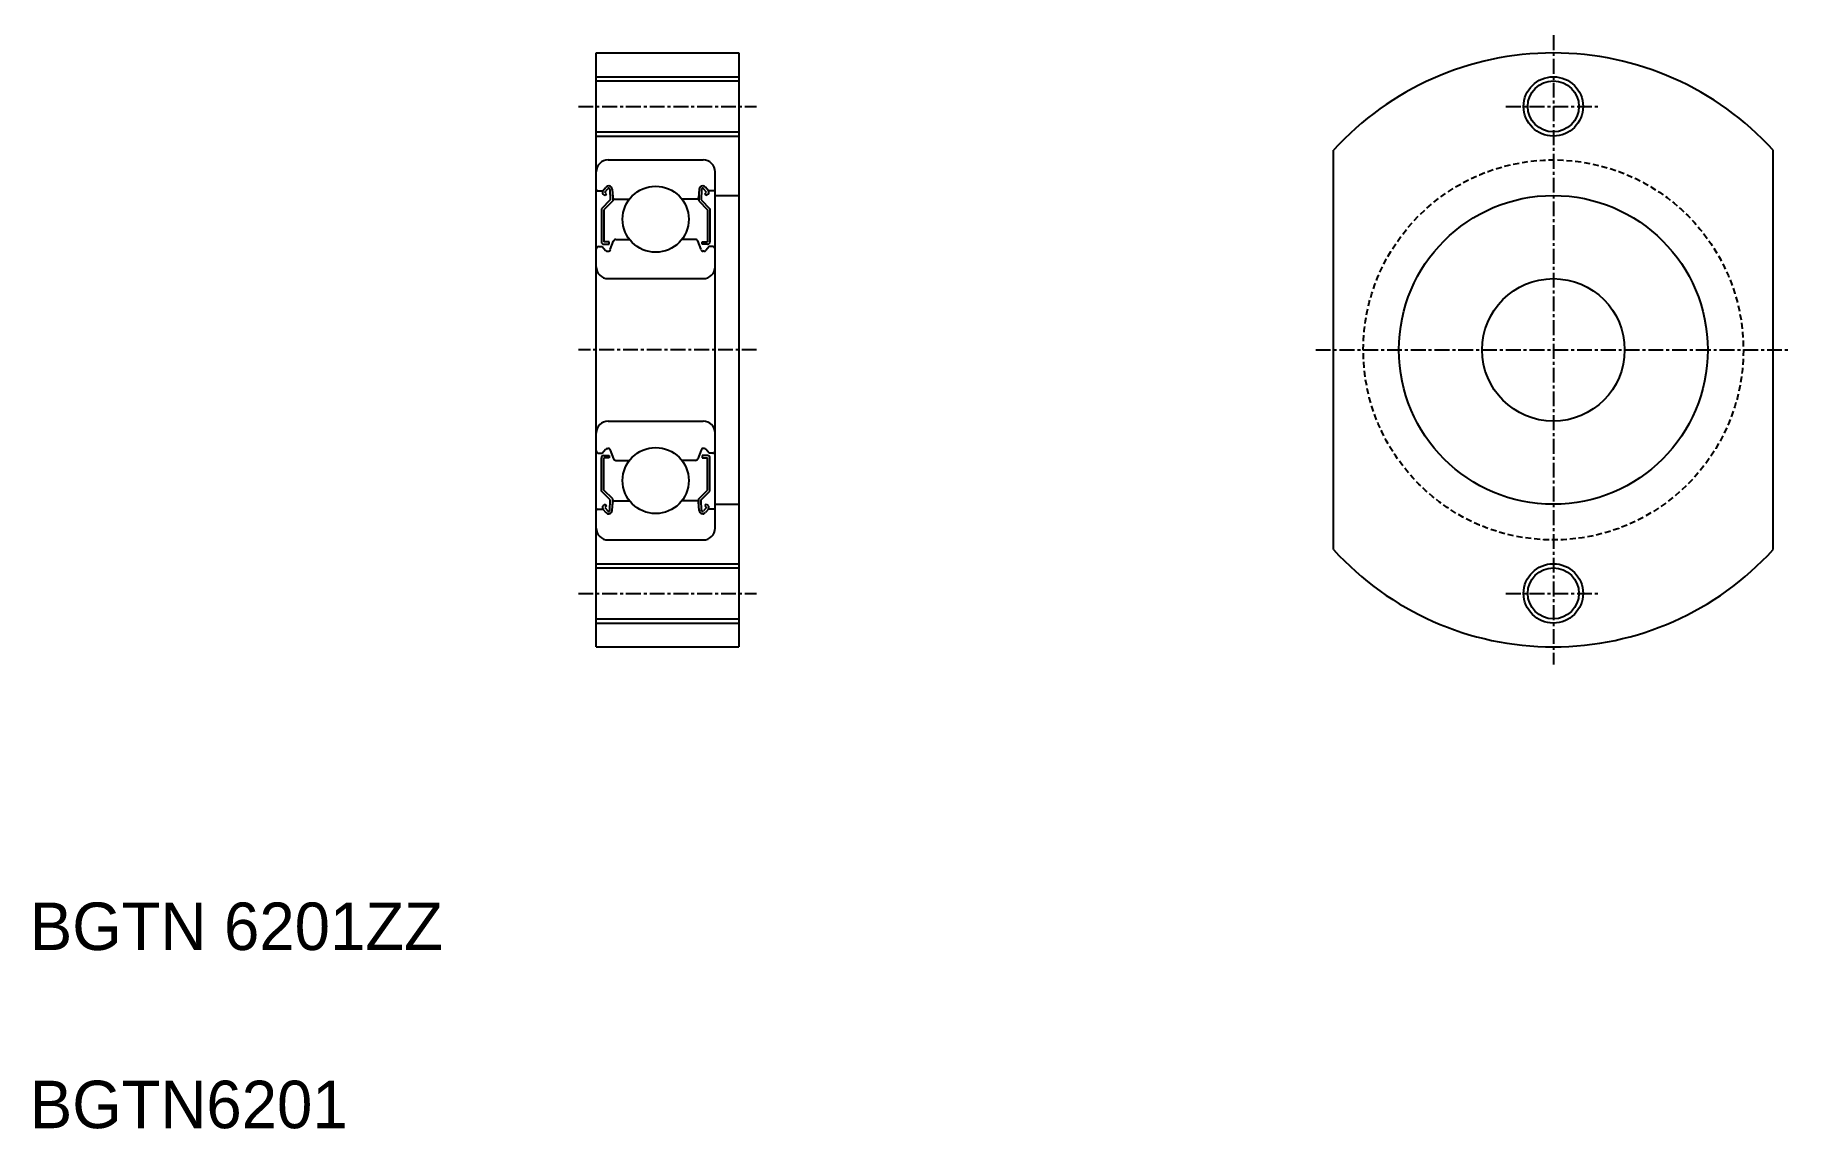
# Model space of a CAD drawing. Extents: x 50 to 198, y 34 to 126.
import ezdxf

# ---------------------------------------------------------------- set-up
doc = ezdxf.new("R2010")
doc.units = 0
doc.linetypes.add('CENTER', pattern=[2, 1.25, -0.25, 0.25, -0.25])
doc.linetypes.add('DASHED', pattern=[0.75, 0.5, -0.25])
doc.layers.get('0').update_dxf_attribs({"linetype": 'CONTINUOUS'})
doc.layers.add('CENTER', color=1, linetype='CENTER')

msp = doc.modelspace()

# ---------------------------------------------------------------- linework, layer by layer
at = {"color": 7, "linetype": 'CONTINUOUS'}
for p, q in [((97.15, 74.95), (97.15, 124.95)), ((97.15, 124.95), (109.15, 124.95)), ((109.15, 124.95), (109.15, 74.95)), ((97.15, 122.6), (109.15, 122.6)), ((97.15, 118.3), (109.15, 118.3)), ((98.15, 115.95), (106.15, 115.95)), ((159.23, 83.14), (159.23, 116.77)), ((196.23, 83.14), (196.23, 116.77)), ((107.15, 84.95), (107.15, 114.95)), ((97.25, 113.35), (97.71, 113.35)), ((98.33, 112.59), (97.58, 111.84)), ((97.71, 113.35), (97.96, 113.65)), ((97.89, 112.94), (97.74, 113.07)), ((98.53, 112.5), (97.78, 111.75)), ((97.86, 113.23), (98.11, 113.52)), ((98.02, 113.1), (97.86, 113.23)), ((97.89, 112.94), (98.02, 113.1)), ((98.29, 113.46), (98.33, 112.59)), ((98.49, 113.49), (98.55, 112.75)), ((98.53, 112.97), (98.53, 112.5)), ((98.65, 112.65), (99.95, 112.65)), ((105.65, 112.65), (104.35, 112.65)), ((105.81, 113.49), (105.75, 112.75)), ((105.77, 112.97), (105.77, 112.5)), ((105.77, 112.5), (106.52, 111.75)), ((106.01, 113.46), (105.97, 112.59)), ((105.97, 112.59), (106.72, 111.84)), ((106.44, 113.23), (106.19, 113.52)), ((106.29, 113.1), (106.44, 113.23)), ((106.41, 112.94), (106.29, 113.1)), ((106.59, 113.35), (106.34, 113.65)), ((106.41, 112.94), (106.57, 113.07)), ((107.05, 113.35), (106.59, 113.35)), ((107.15, 112.95), (109.15, 112.95)), ((97.58, 111.84), (97.58, 109.05)), ((97.78, 111.75), (97.78, 109.05)), ((106.52, 111.75), (106.52, 109.05)), ((106.72, 111.84), (106.72, 109.05)), ((97.35, 108.65), (97.65, 108.65)), ((97.65, 108.65), (97.93, 108.33)), ((98.23, 109.05), (97.78, 109.05)), ((97.78, 108.85), (98.23, 108.85)), ((98.08, 108.25), (98.15, 108.25)), ((98.23, 108.85), (98.23, 109.05)), ((98.33, 108.39), (98.6, 109.12)), ((98.79, 109.25), (99.95, 109.25)), ((105.51, 109.25), (104.35, 109.25)), ((105.97, 108.39), (105.7, 109.12)), ((106.07, 108.85), (106.07, 109.05)), ((106.07, 109.05), (106.52, 109.05)), ((106.52, 108.85), (106.07, 108.85)), ((106.22, 108.25), (106.16, 108.25)), ((106.65, 108.65), (106.38, 108.33)), ((106.95, 108.65), (106.65, 108.65)), ((98.15, 105.95), (106.15, 105.95)), ((98.15, 93.95), (106.15, 93.95)), ((98.08, 91.65), (98.15, 91.65)), ((106.22, 91.65), (106.16, 91.65)), ((97.35, 91.25), (97.65, 91.25)), ((97.58, 88.07), (97.58, 90.85)), ((97.65, 91.25), (97.93, 91.58)), ((97.78, 91.05), (98.23, 91.05)), ((98.23, 90.85), (97.78, 90.85)), ((97.78, 88.15), (97.78, 90.85)), ((98.23, 91.05), (98.23, 90.85)), ((98.33, 91.52), (98.6, 90.79)), ((98.79, 90.65), (99.95, 90.65)), ((105.51, 90.65), (104.35, 90.65)), ((105.97, 91.52), (105.7, 90.79)), ((106.52, 91.05), (106.07, 91.05)), ((106.07, 91.05), (106.07, 90.85)), ((106.07, 90.85), (106.52, 90.85)), ((106.65, 91.25), (106.38, 91.58)), ((106.52, 88.15), (106.52, 90.85)), ((106.95, 91.25), (106.65, 91.25)), ((106.72, 88.07), (106.72, 90.85)), ((98.33, 87.32), (97.58, 88.07)), ((98.53, 87.4), (97.78, 88.15)), ((98.29, 86.44), (98.33, 87.32)), ((98.53, 86.93), (98.53, 87.4)), ((98.65, 87.25), (99.95, 87.25)), ((105.65, 87.25), (104.35, 87.25)), ((105.77, 87.4), (106.52, 88.15)), ((105.77, 86.93), (105.77, 87.4)), ((105.97, 87.32), (106.72, 88.07)), ((106.01, 86.44), (105.97, 87.32)), ((97.25, 86.55), (97.71, 86.55)), ((97.71, 86.55), (97.96, 86.26)), ((97.89, 86.96), (97.74, 86.84)), ((98.02, 86.81), (97.86, 86.68)), ((97.86, 86.68), (98.11, 86.39)), ((97.89, 86.96), (98.02, 86.81)), ((98.49, 86.42), (98.55, 87.16)), ((105.81, 86.42), (105.75, 87.16)), ((106.44, 86.68), (106.19, 86.39)), ((106.41, 86.96), (106.29, 86.81)), ((106.29, 86.81), (106.44, 86.68)), ((106.59, 86.55), (106.34, 86.26)), ((106.41, 86.96), (106.57, 86.84)), ((107.05, 86.55), (106.59, 86.55)), ((107.15, 86.95), (109.15, 86.95)), ((98.15, 83.95), (106.15, 83.95)), ((97.15, 81.6), (109.15, 81.6)), ((97.15, 77.3), (109.15, 77.3)), ((97.15, 74.95), (109.15, 74.95))]:
    msp.add_line(p, q, dxfattribs=at)
at = {"color": 3, "linetype": 'CONTINUOUS'}
for p, q in [((97.15, 122.95), (109.15, 122.95)), ((97.15, 117.95), (109.15, 117.95)), ((97.15, 81.95), (109.15, 81.95)), ((97.15, 76.95), (109.15, 76.95))]:
    msp.add_line(p, q, dxfattribs=at)
for centre in [(177.73, 120.45), (177.73, 79.45)]:
    msp.add_circle(centre, 2.5, dxfattribs=at)
at = {"color": 7, "linetype": 'CONTINUOUS'}
for centre, radius in [((177.73, 120.45), 2.15), ((102.15, 110.95), 2.78), ((102.15, 110.95), 2.78), ((177.73, 99.95), 13), ((177.73, 99.95), 6), ((102.15, 88.95), 2.78), ((102.15, 88.95), 2.78), ((177.73, 79.45), 2.15)]:
    msp.add_circle(centre, radius, dxfattribs=at)
at = {"color": 3, "linetype": 'DASHED'}
msp.add_circle((177.73, 99.95), 16, dxfattribs=at)
at = {"color": 7, "linetype": 'CONTINUOUS'}
for centre, radius, start, end in [((177.73, 99.95), 25, 42.2686, 137.7314), ((98.15, 114.95), 1, 90, 180), ((106.15, 114.95), 1, 0, 90), ((97.25, 113.45), 0.1, 180, 270), ((97.86, 113.23), 0.2, 140.0012, 230.087), ((98.19, 113.46), 0.3, 4.9968, 140.0012), ((98.19, 113.46), 0.1, 2.8198, 140.0002), ((98.65, 112.75), 0.1, 184.9968, 270), ((105.65, 112.75), 0.1, 270, 355.0032), ((106.11, 113.46), 0.3, 39.9988, 175.0032), ((106.11, 113.46), 0.1, 39.9998, 177.1802), ((106.44, 113.23), 0.2, 309.913, 39.9988), ((107.05, 113.45), 0.1, 270, 0), ((97.35, 108.45), 0.2, 90, 180), ((97.78, 109.05), 0.2, 180, 270), ((98.08, 108.45), 0.2, 219.9952, 270), ((98.15, 108.45), 0.2, 270, 339.9916), ((98.79, 109.05), 0.2, 90, 159.9916), ((105.51, 109.05), 0.2, 20.0084, 90), ((106.16, 108.45), 0.2, 200.0084, 270), ((106.22, 108.45), 0.2, 270, 320.0048), ((106.52, 109.05), 0.2, 270, 0), ((106.95, 108.45), 0.2, 0, 90), ((98.15, 106.95), 1, 180, 270), ((106.15, 106.95), 1, 270, 0), ((98.15, 92.95), 1, 90, 180), ((106.15, 92.95), 1, 0, 90), ((98.08, 91.45), 0.2, 90, 140.0048), ((98.15, 91.45), 0.2, 20.0084, 90), ((106.16, 91.45), 0.2, 90, 159.9916), ((106.22, 91.45), 0.2, 39.9952, 90), ((97.35, 91.45), 0.2, 180, 270), ((97.78, 90.85), 0.2, 90, 180), ((98.79, 90.85), 0.2, 200.0084, 270), ((105.51, 90.85), 0.2, 270, 339.9916), ((106.52, 90.85), 0.2, 0, 90), ((106.95, 91.45), 0.2, 270, 0), ((98.65, 87.15), 0.1, 90, 175.0032), ((105.65, 87.15), 0.1, 4.9968, 90), ((97.25, 86.45), 0.1, 90, 180), ((97.86, 86.68), 0.2, 129.913, 219.9988), ((98.19, 86.45), 0.3, 219.9988, 355.0032), ((98.19, 86.45), 0.1, 219.9998, 357.1802), ((106.11, 86.45), 0.3, 184.9968, 320.0012), ((106.11, 86.45), 0.1, 182.8198, 320.0002), ((106.44, 86.68), 0.2, 320.0012, 50.087), ((107.05, 86.45), 0.1, 0, 90), ((98.15, 84.95), 1, 180, 270), ((106.15, 84.95), 1, 270, 0), ((177.73, 99.95), 25, 222.2686, 317.7314)]:
    msp.add_arc(centre, radius, start, end, dxfattribs=at)
at = {"layer": 'CENTER', "color": 1, "linetype": 'CENTER'}
for p, q in [((177.73, 126.45), (177.73, 73.45)), ((95.65, 120.45), (110.65, 120.45)), ((173.73, 120.45), (181.73, 120.45)), ((110.65, 99.95), (95.65, 99.95)), ((157.73, 99.95), (197.73, 99.95)), ((95.65, 79.45), (110.65, 79.45)), ((173.73, 79.45), (181.73, 79.45))]:
    msp.add_line(p, q, dxfattribs=at)

# ---------------------------------------------------------------- texts
at = {"color": 7, "linetype": 'CONTINUOUS'}
for s, p in [('BGTN 6201ZZ', (49.46, 49.42)), ('BGTN6201', (49.46, 34.42))]:
    msp.add_text(s, height=4, dxfattribs=at).set_placement(p)

doc.saveas('drawing.dxf')
